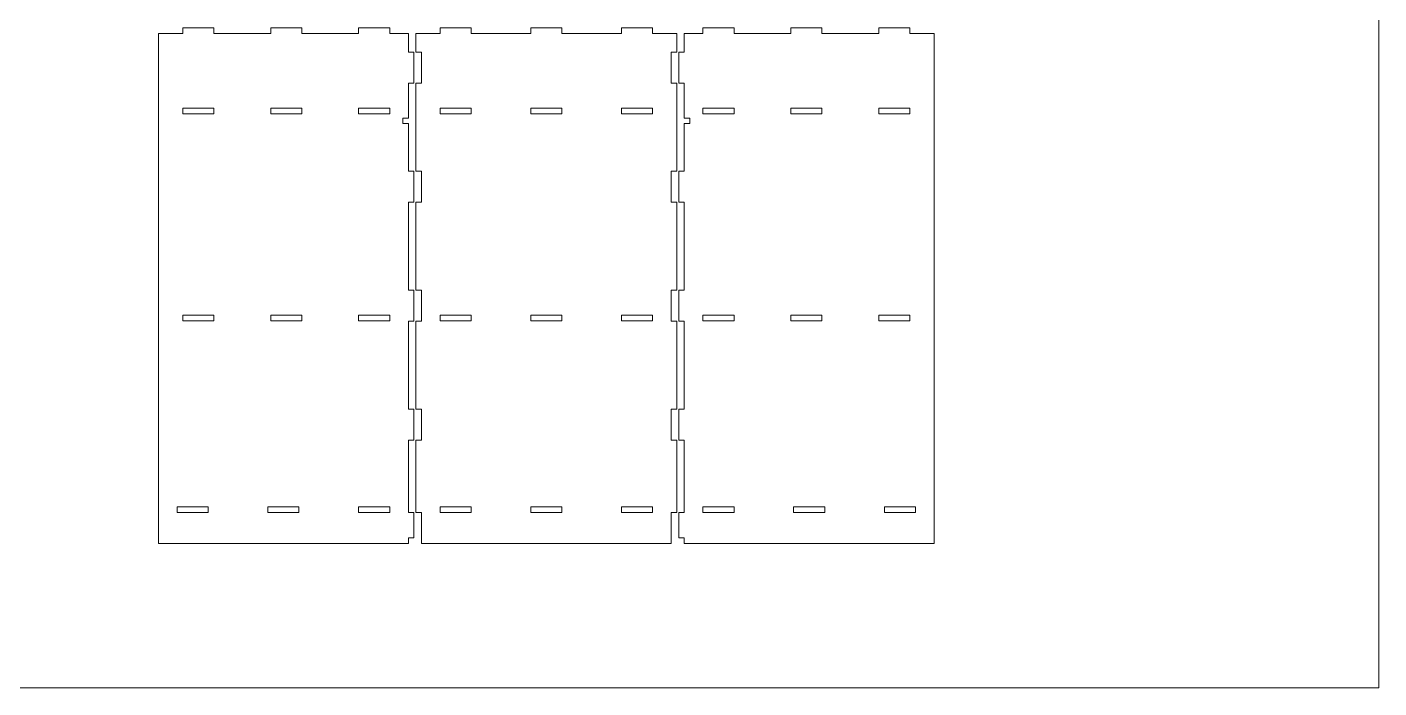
# Model space of a CAD drawing. Header units: millimetres. Extents: x -2300 to 2300, y -1145 to 1145.
# Drawn here: x 124 to 2300, y -1145 to -81 of the extents above; entities that cross this region are included whole.
import ezdxf

# ---------------------------------------------------------------- set-up
doc = ezdxf.new("R2010")
doc.units = ezdxf.units.MM
doc.header["$MEASUREMENT"] = 0
doc.layers.add('Layer 1', color=7, linetype='Continuous')

msp = doc.modelspace()

# ---------------------------------------------------------------- linework, layer by layer
at = {"layer": 'Layer 1', "color": 114, "lineweight": 18}
msp.add_lwpolyline([(-2299.5468, -1144.6932), (2299.5466, -1144.6932), (2299.5466, 1144.6934), (-2299.5468, 1144.6934), (-2299.5468, -1144.6932)], close=True, dxfattribs=at)
at = {"layer": 'Layer 1', "color": 250, "lineweight": 20}
for points, knots in [([(335.7199, -91.1329), (335.7199, -91.1329), (335.7199, -912.1329), (335.7199, -912.1329), (335.7199, -912.1329), (335.7199, -912.1329), (737.7199, -912.1329), (737.7199, -912.1329), (737.7199, -912.1329), (737.7199, -912.1329), (737.7199, -903.1329), (737.7199, -903.1329), (737.7199, -903.1329), (737.7199, -903.1329), (746.7199, -903.1329), (746.7199, -903.1329), (746.7199, -903.1329), (746.7199, -903.1329), (746.7199, -862.1329), (746.7199, -862.1329), (746.7199, -862.1329), (746.7199, -862.1329), (737.7199, -862.1329), (737.7199, -862.1329), (737.7199, -862.1329), (737.7199, -862.1329), (737.7199, -745.6329), (737.7199, -745.6329), (737.7199, -745.6329), (737.7199, -745.6329), (746.7199, -745.6329), (746.7199, -745.6329), (746.7199, -745.6329), (746.7199, -745.6329), (746.7199, -695.6329), (746.7199, -695.6329), (746.7199, -695.6329), (746.7199, -695.6329), (737.7199, -695.6329), (737.7199, -695.6329), (737.7199, -695.6329), (737.7199, -695.6329), (737.7199, -554.1329), (737.7199, -554.1329), (737.7199, -554.1329), (737.7199, -554.1329), (746.7199, -554.1329), (746.7199, -554.1329), (746.7199, -554.1329), (746.7199, -554.1329), (746.7199, -504.1329), (746.7199, -504.1329), (746.7199, -504.1329), (746.7199, -504.1329), (737.7199, -504.1329), (737.7199, -504.1329), (737.7199, -504.1329), (737.7199, -504.1329), (737.7199, -362.6329), (737.7199, -362.6329), (737.7199, -362.6329), (737.7199, -362.6329), (746.7199, -362.6329), (746.7199, -362.6329), (746.7199, -362.6329), (746.7199, -362.6329), (746.7199, -312.6329), (746.7199, -312.6329), (746.7199, -312.6329), (746.7199, -312.6329), (737.7199, -312.6329), (737.7199, -312.6329), (737.7199, -312.6329), (737.7199, -312.6329), (737.7199, -236.1329), (737.7199, -236.1329), (737.7199, -236.1329), (737.7199, -236.1329), (728.7199, -236.1329), (728.7199, -236.1329), (728.7199, -236.1329), (728.7199, -236.1329), (728.7199, -227.1329), (728.7199, -227.1329), (728.7199, -227.1329), (728.7199, -227.1329), (737.7199, -227.1329), (737.7199, -227.1329), (737.7199, -227.1329), (737.7199, -227.1329), (737.7199, -171.1329), (737.7199, -171.1329), (737.7199, -171.1329), (737.7199, -171.1329), (746.7199, -171.1329), (746.7199, -171.1329), (746.7199, -171.1329), (746.7199, -171.1329), (746.7199, -121.1329), (746.7199, -121.1329), (746.7199, -121.1329), (746.7199, -121.1329), (737.7199, -121.1329), (737.7199, -121.1329), (737.7199, -121.1329), (737.7199, -121.1329), (737.7199, -91.1329), (737.7199, -91.1329), (737.7199, -91.1329), (737.7199, -91.1329), (707.7199, -91.1329), (707.7199, -91.1329), (707.7199, -91.1329), (707.7199, -91.1329), (707.7199, -82.1329), (707.7199, -82.1329), (707.7199, -82.1329), (707.7199, -82.1329), (657.7199, -82.1329), (657.7199, -82.1329), (657.7199, -82.1329), (657.7199, -82.1329), (657.7199, -91.1329), (657.7199, -91.1329), (657.7199, -91.1329), (657.7199, -91.1329), (566.2199, -91.1329), (566.2199, -91.1329), (566.2199, -91.1329), (566.2199, -91.1329), (566.2199, -82.1329), (566.2199, -82.1329), (566.2199, -82.1329), (566.2199, -82.1329), (516.2199, -82.1329), (516.2199, -82.1329), (516.2199, -82.1329), (516.2199, -82.1329), (516.2199, -91.1329), (516.2199, -91.1329), (516.2199, -91.1329), (516.2199, -91.1329), (424.7199, -91.1329), (424.7199, -91.1329), (424.7199, -91.1329), (424.7199, -91.1329), (424.7199, -82.1329), (424.7199, -82.1329), (424.7199, -82.1329), (424.7199, -82.1329), (374.7199, -82.1329), (374.7199, -82.1329), (374.7199, -82.1329), (374.7199, -82.1329), (374.7199, -91.1329), (374.7199, -91.1329), (374.7199, -91.1329), (374.7199, -91.1329), (335.7199, -91.1329), (335.7199, -91.1329)], [0, 0, 0, 0, 0.024390244, 0.024390244, 0.024390244, 0.024390244, 0.048780488, 0.048780488, 0.048780488, 0.048780488, 0.073170732, 0.073170732, 0.073170732, 0.073170732, 0.097560976, 0.097560976, 0.097560976, 0.097560976, 0.12195122, 0.12195122, 0.12195122, 0.12195122, 0.146341463, 0.146341463, 0.146341463, 0.146341463, 0.170731707, 0.170731707, 0.170731707, 0.170731707, 0.195121951, 0.195121951, 0.195121951, 0.195121951, 0.219512195, 0.219512195, 0.219512195, 0.219512195, 0.243902439, 0.243902439, 0.243902439, 0.243902439, 0.268292683, 0.268292683, 0.268292683, 0.268292683, 0.292682927, 0.292682927, 0.292682927, 0.292682927, 0.317073171, 0.317073171, 0.317073171, 0.317073171, 0.341463415, 0.341463415, 0.341463415, 0.341463415, 0.365853659, 0.365853659, 0.365853659, 0.365853659, 0.390243902, 0.390243902, 0.390243902, 0.390243902, 0.414634146, 0.414634146, 0.414634146, 0.414634146, 0.43902439, 0.43902439, 0.43902439, 0.43902439, 0.463414634, 0.463414634, 0.463414634, 0.463414634, 0.487804878, 0.487804878, 0.487804878, 0.487804878, 0.512195122, 0.512195122, 0.512195122, 0.512195122, 0.536585366, 0.536585366, 0.536585366, 0.536585366, 0.56097561, 0.56097561, 0.56097561, 0.56097561, 0.585365854, 0.585365854, 0.585365854, 0.585365854, 0.609756098, 0.609756098, 0.609756098, 0.609756098, 0.634146341, 0.634146341, 0.634146341, 0.634146341, 0.658536585, 0.658536585, 0.658536585, 0.658536585, 0.682926829, 0.682926829, 0.682926829, 0.682926829, 0.707317073, 0.707317073, 0.707317073, 0.707317073, 0.731707317, 0.731707317, 0.731707317, 0.731707317, 0.756097561, 0.756097561, 0.756097561, 0.756097561, 0.780487805, 0.780487805, 0.780487805, 0.780487805, 0.804878049, 0.804878049, 0.804878049, 0.804878049, 0.829268293, 0.829268293, 0.829268293, 0.829268293, 0.853658537, 0.853658537, 0.853658537, 0.853658537, 0.87804878, 0.87804878, 0.87804878, 0.87804878, 0.902439024, 0.902439024, 0.902439024, 0.902439024, 0.926829268, 0.926829268, 0.926829268, 0.926829268, 0.951219512, 0.951219512, 0.951219512, 0.951219512, 1, 1, 1, 1]), ([(934.7199, -91.1329), (934.7199, -91.1329), (838.7199, -91.1329), (838.7199, -91.1329), (838.7199, -91.1329), (838.7199, -91.1329), (838.7199, -82.1329), (838.7199, -82.1329), (838.7199, -82.1329), (838.7199, -82.1329), (788.7199, -82.1329), (788.7199, -82.1329), (788.7199, -82.1329), (788.7199, -82.1329), (788.7199, -91.1329), (788.7199, -91.1329), (788.7199, -91.1329), (788.7199, -91.1329), (749.7199, -91.1329), (749.7199, -91.1329), (749.7199, -91.1329), (749.7199, -91.1329), (749.7199, -121.1329), (749.7199, -121.1329), (749.7199, -121.1329), (749.7199, -121.1329), (758.7199, -121.1329), (758.7199, -121.1329), (758.7199, -121.1329), (758.7199, -121.1329), (758.7199, -171.1329), (758.7199, -171.1329), (758.7199, -171.1329), (758.7199, -171.1329), (749.7199, -171.1329), (749.7199, -171.1329), (749.7199, -171.1329), (749.7199, -171.1329), (749.7199, -312.6329), (749.7199, -312.6329), (749.7199, -312.6329), (749.7199, -312.6329), (758.7199, -312.6329), (758.7199, -312.6329), (758.7199, -312.6329), (758.7199, -312.6329), (758.7199, -362.6329), (758.7199, -362.6329), (758.7199, -362.6329), (758.7199, -362.6329), (749.7199, -362.6329), (749.7199, -362.6329), (749.7199, -362.6329), (749.7199, -362.6329), (749.7199, -504.1329), (749.7199, -504.1329), (749.7199, -504.1329), (749.7199, -504.1329), (758.7199, -504.1329), (758.7199, -504.1329), (758.7199, -504.1329), (758.7199, -504.1329), (758.7199, -554.1329), (758.7199, -554.1329), (758.7199, -554.1329), (758.7199, -554.1329), (749.7199, -554.1329), (749.7199, -554.1329), (749.7199, -554.1329), (749.7199, -554.1329), (749.7199, -695.6329), (749.7199, -695.6329), (749.7199, -695.6329), (749.7199, -695.6329), (758.7199, -695.6329), (758.7199, -695.6329), (758.7199, -695.6329), (758.7199, -695.6329), (758.7199, -745.6329), (758.7199, -745.6329), (758.7199, -745.6329), (758.7199, -745.6329), (749.7199, -745.6329), (749.7199, -745.6329), (749.7199, -745.6329), (749.7199, -745.6329), (749.7199, -862.1329), (749.7199, -862.1329), (749.7199, -862.1329), (749.7199, -862.1329), (758.7199, -862.1329), (758.7199, -862.1329), (758.7199, -862.1329), (758.7199, -862.1329), (758.7199, -912.1329), (758.7199, -912.1329), (758.7199, -912.1329), (758.7199, -912.1329), (1160.7199, -912.1329), (1160.7199, -912.1329), (1160.7199, -912.1329), (1160.7199, -912.1329), (1160.7199, -862.1329), (1160.7199, -862.1329), (1160.7199, -862.1329), (1160.7199, -862.1329), (1169.7199, -862.1329), (1169.7199, -862.1329), (1169.7199, -862.1329), (1169.7199, -862.1329), (1169.7199, -745.6329), (1169.7199, -745.6329), (1169.7199, -745.6329), (1169.7199, -745.6329), (1160.7199, -745.6329), (1160.7199, -745.6329), (1160.7199, -745.6329), (1160.7199, -745.6329), (1160.7199, -695.6329), (1160.7199, -695.6329), (1160.7199, -695.6329), (1160.7199, -695.6329), (1169.7199, -695.6329), (1169.7199, -695.6329), (1169.7199, -695.6329), (1169.7199, -695.6329), (1169.7199, -554.1329), (1169.7199, -554.1329), (1169.7199, -554.1329), (1169.7199, -554.1329), (1160.7199, -554.1329), (1160.7199, -554.1329), (1160.7199, -554.1329), (1160.7199, -554.1329), (1160.7199, -504.1329), (1160.7199, -504.1329), (1160.7199, -504.1329), (1160.7199, -504.1329), (1169.7199, -504.1329), (1169.7199, -504.1329), (1169.7199, -504.1329), (1169.7199, -504.1329), (1169.7199, -362.6329), (1169.7199, -362.6329), (1169.7199, -362.6329), (1169.7199, -362.6329), (1160.7199, -362.6329), (1160.7199, -362.6329), (1160.7199, -362.6329), (1160.7199, -362.6329), (1160.7199, -312.6329), (1160.7199, -312.6329), (1160.7199, -312.6329), (1160.7199, -312.6329), (1169.7199, -312.6329), (1169.7199, -312.6329), (1169.7199, -312.6329), (1169.7199, -312.6329), (1169.7199, -171.1329), (1169.7199, -171.1329), (1169.7199, -171.1329), (1169.7199, -171.1329), (1160.7199, -171.1329), (1160.7199, -171.1329), (1160.7199, -171.1329), (1160.7199, -171.1329), (1160.7199, -121.1329), (1160.7199, -121.1329), (1160.7199, -121.1329), (1160.7199, -121.1329), (1169.7199, -121.1329), (1169.7199, -121.1329), (1169.7199, -121.1329), (1169.7199, -121.1329), (1169.7199, -91.1329), (1169.7199, -91.1329), (1169.7199, -91.1329), (1169.7199, -91.1329), (1130.7199, -91.1329), (1130.7199, -91.1329), (1130.7199, -91.1329), (1130.7199, -91.1329), (1130.7199, -82.1329), (1130.7199, -82.1329), (1130.7199, -82.1329), (1130.7199, -82.1329), (1080.7199, -82.1329), (1080.7199, -82.1329), (1080.7199, -82.1329), (1080.7199, -82.1329), (1080.7199, -91.1329), (1080.7199, -91.1329), (1080.7199, -91.1329), (1080.7199, -91.1329), (984.7199, -91.1329), (984.7199, -91.1329), (984.7199, -91.1329), (984.7199, -91.1329), (984.7199, -82.1329), (984.7199, -82.1329), (984.7199, -82.1329), (984.7199, -82.1329), (934.7199, -82.1329), (934.7199, -82.1329), (934.7199, -82.1329), (934.7199, -82.1329), (934.7199, -91.1329), (934.7199, -91.1329)], [0, 0, 0, 0, 0.018867925, 0.018867925, 0.018867925, 0.018867925, 0.037735849, 0.037735849, 0.037735849, 0.037735849, 0.056603774, 0.056603774, 0.056603774, 0.056603774, 0.075471698, 0.075471698, 0.075471698, 0.075471698, 0.094339623, 0.094339623, 0.094339623, 0.094339623, 0.113207547, 0.113207547, 0.113207547, 0.113207547, 0.132075472, 0.132075472, 0.132075472, 0.132075472, 0.150943396, 0.150943396, 0.150943396, 0.150943396, 0.169811321, 0.169811321, 0.169811321, 0.169811321, 0.188679245, 0.188679245, 0.188679245, 0.188679245, 0.20754717, 0.20754717, 0.20754717, 0.20754717, 0.226415094, 0.226415094, 0.226415094, 0.226415094, 0.245283019, 0.245283019, 0.245283019, 0.245283019, 0.264150943, 0.264150943, 0.264150943, 0.264150943, 0.283018868, 0.283018868, 0.283018868, 0.283018868, 0.301886792, 0.301886792, 0.301886792, 0.301886792, 0.320754717, 0.320754717, 0.320754717, 0.320754717, 0.339622642, 0.339622642, 0.339622642, 0.339622642, 0.358490566, 0.358490566, 0.358490566, 0.358490566, 0.377358491, 0.377358491, 0.377358491, 0.377358491, 0.396226415, 0.396226415, 0.396226415, 0.396226415, 0.41509434, 0.41509434, 0.41509434, 0.41509434, 0.433962264, 0.433962264, 0.433962264, 0.433962264, 0.452830189, 0.452830189, 0.452830189, 0.452830189, 0.471698113, 0.471698113, 0.471698113, 0.471698113, 0.490566038, 0.490566038, 0.490566038, 0.490566038, 0.509433962, 0.509433962, 0.509433962, 0.509433962, 0.528301887, 0.528301887, 0.528301887, 0.528301887, 0.547169811, 0.547169811, 0.547169811, 0.547169811, 0.566037736, 0.566037736, 0.566037736, 0.566037736, 0.58490566, 0.58490566, 0.58490566, 0.58490566, 0.603773585, 0.603773585, 0.603773585, 0.603773585, 0.622641509, 0.622641509, 0.622641509, 0.622641509, 0.641509434, 0.641509434, 0.641509434, 0.641509434, 0.660377358, 0.660377358, 0.660377358, 0.660377358, 0.679245283, 0.679245283, 0.679245283, 0.679245283, 0.698113208, 0.698113208, 0.698113208, 0.698113208, 0.716981132, 0.716981132, 0.716981132, 0.716981132, 0.735849057, 0.735849057, 0.735849057, 0.735849057, 0.754716981, 0.754716981, 0.754716981, 0.754716981, 0.773584906, 0.773584906, 0.773584906, 0.773584906, 0.79245283, 0.79245283, 0.79245283, 0.79245283, 0.811320755, 0.811320755, 0.811320755, 0.811320755, 0.830188679, 0.830188679, 0.830188679, 0.830188679, 0.849056604, 0.849056604, 0.849056604, 0.849056604, 0.867924528, 0.867924528, 0.867924528, 0.867924528, 0.886792453, 0.886792453, 0.886792453, 0.886792453, 0.905660377, 0.905660377, 0.905660377, 0.905660377, 0.924528302, 0.924528302, 0.924528302, 0.924528302, 0.943396226, 0.943396226, 0.943396226, 0.943396226, 0.962264151, 0.962264151, 0.962264151, 0.962264151, 1, 1, 1, 1]), ([(1181.7199, -236.1329), (1181.7199, -236.1329), (1181.7199, -312.6329), (1181.7199, -312.6329), (1181.7199, -312.6329), (1181.7199, -312.6329), (1172.7199, -312.6329), (1172.7199, -312.6329), (1172.7199, -312.6329), (1172.7199, -312.6329), (1172.7199, -362.6329), (1172.7199, -362.6329), (1172.7199, -362.6329), (1172.7199, -362.6329), (1181.7199, -362.6329), (1181.7199, -362.6329), (1181.7199, -362.6329), (1181.7199, -362.6329), (1181.7199, -504.1329), (1181.7199, -504.1329), (1181.7199, -504.1329), (1181.7199, -504.1329), (1172.7199, -504.1329), (1172.7199, -504.1329), (1172.7199, -504.1329), (1172.7199, -504.1329), (1172.7199, -554.1329), (1172.7199, -554.1329), (1172.7199, -554.1329), (1172.7199, -554.1329), (1181.7199, -554.1329), (1181.7199, -554.1329), (1181.7199, -554.1329), (1181.7199, -554.1329), (1181.7199, -695.6329), (1181.7199, -695.6329), (1181.7199, -695.6329), (1181.7199, -695.6329), (1172.7199, -695.6329), (1172.7199, -695.6329), (1172.7199, -695.6329), (1172.7199, -695.6329), (1172.7199, -745.6329), (1172.7199, -745.6329), (1172.7199, -745.6329), (1172.7199, -745.6329), (1181.7199, -745.6329), (1181.7199, -745.6329), (1181.7199, -745.6329), (1181.7199, -745.6329), (1181.7199, -862.1329), (1181.7199, -862.1329), (1181.7199, -862.1329), (1181.7199, -862.1329), (1172.7199, -862.1329), (1172.7199, -862.1329), (1172.7199, -862.1329), (1172.7199, -862.1329), (1172.7199, -903.1329), (1172.7199, -903.1329), (1172.7199, -903.1329), (1172.7199, -903.1329), (1181.7199, -903.1329), (1181.7199, -903.1329), (1181.7199, -903.1329), (1181.7199, -903.1329), (1181.7199, -912.1329), (1181.7199, -912.1329), (1181.7199, -912.1329), (1181.7199, -912.1329), (1583.7199, -912.1329), (1583.7199, -912.1329), (1583.7199, -912.1329), (1583.7199, -912.1329), (1583.7199, -91.1329), (1583.7199, -91.1329), (1583.7199, -91.1329), (1583.7199, -91.1329), (1544.7199, -91.1329), (1544.7199, -91.1329), (1544.7199, -91.1329), (1544.7199, -91.1329), (1544.7199, -82.1329), (1544.7199, -82.1329), (1544.7199, -82.1329), (1544.7199, -82.1329), (1494.7199, -82.1329), (1494.7199, -82.1329), (1494.7199, -82.1329), (1494.7199, -82.1329), (1494.7199, -91.1329), (1494.7199, -91.1329), (1494.7199, -91.1329), (1494.7199, -91.1329), (1403.2199, -91.1329), (1403.2199, -91.1329), (1403.2199, -91.1329), (1403.2199, -91.1329), (1403.2199, -82.1329), (1403.2199, -82.1329), (1403.2199, -82.1329), (1403.2199, -82.1329), (1353.2199, -82.1329), (1353.2199, -82.1329), (1353.2199, -82.1329), (1353.2199, -82.1329), (1353.2199, -91.1329), (1353.2199, -91.1329), (1353.2199, -91.1329), (1353.2199, -91.1329), (1261.7199, -91.1329), (1261.7199, -91.1329), (1261.7199, -91.1329), (1261.7199, -91.1329), (1261.7199, -82.1329), (1261.7199, -82.1329), (1261.7199, -82.1329), (1261.7199, -82.1329), (1211.7199, -82.1329), (1211.7199, -82.1329), (1211.7199, -82.1329), (1211.7199, -82.1329), (1211.7199, -91.1329), (1211.7199, -91.1329), (1211.7199, -91.1329), (1211.7199, -91.1329), (1181.7199, -91.1329), (1181.7199, -91.1329), (1181.7199, -91.1329), (1181.7199, -91.1329), (1181.7199, -121.1329), (1181.7199, -121.1329), (1181.7199, -121.1329), (1181.7199, -121.1329), (1172.7199, -121.1329), (1172.7199, -121.1329), (1172.7199, -121.1329), (1172.7199, -121.1329), (1172.7199, -171.1329), (1172.7199, -171.1329), (1172.7199, -171.1329), (1172.7199, -171.1329), (1181.7199, -171.1329), (1181.7199, -171.1329), (1181.7199, -171.1329), (1181.7199, -171.1329), (1181.7199, -227.1329), (1181.7199, -227.1329), (1181.7199, -227.1329), (1181.7199, -227.1329), (1190.7199, -227.1329), (1190.7199, -227.1329), (1190.7199, -227.1329), (1190.7199, -227.1329), (1190.7199, -236.1329), (1190.7199, -236.1329), (1190.7199, -236.1329), (1190.7199, -236.1329), (1181.7199, -236.1329), (1181.7199, -236.1329)], [0, 0, 0, 0, 0.024390244, 0.024390244, 0.024390244, 0.024390244, 0.048780488, 0.048780488, 0.048780488, 0.048780488, 0.073170732, 0.073170732, 0.073170732, 0.073170732, 0.097560976, 0.097560976, 0.097560976, 0.097560976, 0.12195122, 0.12195122, 0.12195122, 0.12195122, 0.146341463, 0.146341463, 0.146341463, 0.146341463, 0.170731707, 0.170731707, 0.170731707, 0.170731707, 0.195121951, 0.195121951, 0.195121951, 0.195121951, 0.219512195, 0.219512195, 0.219512195, 0.219512195, 0.243902439, 0.243902439, 0.243902439, 0.243902439, 0.268292683, 0.268292683, 0.268292683, 0.268292683, 0.292682927, 0.292682927, 0.292682927, 0.292682927, 0.317073171, 0.317073171, 0.317073171, 0.317073171, 0.341463415, 0.341463415, 0.341463415, 0.341463415, 0.365853659, 0.365853659, 0.365853659, 0.365853659, 0.390243902, 0.390243902, 0.390243902, 0.390243902, 0.414634146, 0.414634146, 0.414634146, 0.414634146, 0.43902439, 0.43902439, 0.43902439, 0.43902439, 0.463414634, 0.463414634, 0.463414634, 0.463414634, 0.487804878, 0.487804878, 0.487804878, 0.487804878, 0.512195122, 0.512195122, 0.512195122, 0.512195122, 0.536585366, 0.536585366, 0.536585366, 0.536585366, 0.56097561, 0.56097561, 0.56097561, 0.56097561, 0.585365854, 0.585365854, 0.585365854, 0.585365854, 0.609756098, 0.609756098, 0.609756098, 0.609756098, 0.634146341, 0.634146341, 0.634146341, 0.634146341, 0.658536585, 0.658536585, 0.658536585, 0.658536585, 0.682926829, 0.682926829, 0.682926829, 0.682926829, 0.707317073, 0.707317073, 0.707317073, 0.707317073, 0.731707317, 0.731707317, 0.731707317, 0.731707317, 0.756097561, 0.756097561, 0.756097561, 0.756097561, 0.780487805, 0.780487805, 0.780487805, 0.780487805, 0.804878049, 0.804878049, 0.804878049, 0.804878049, 0.829268293, 0.829268293, 0.829268293, 0.829268293, 0.853658537, 0.853658537, 0.853658537, 0.853658537, 0.87804878, 0.87804878, 0.87804878, 0.87804878, 0.902439024, 0.902439024, 0.902439024, 0.902439024, 0.926829268, 0.926829268, 0.926829268, 0.926829268, 0.951219512, 0.951219512, 0.951219512, 0.951219512, 1, 1, 1, 1]), ([(424.7199, -220.1329), (424.7199, -220.1329), (374.7199, -220.1329), (374.7199, -220.1329), (374.7199, -220.1329), (374.7199, -220.1329), (374.7199, -211.1329), (374.7199, -211.1329), (374.7199, -211.1329), (374.7199, -211.1329), (424.7199, -211.1329), (424.7199, -211.1329), (424.7199, -211.1329), (424.7199, -211.1329), (424.7199, -220.1329), (424.7199, -220.1329)], [0, 0, 0, 0, 0.2, 0.2, 0.2, 0.2, 0.4, 0.4, 0.4, 0.4, 0.6, 0.6, 0.6, 0.6, 1, 1, 1, 1]), ([(566.2199, -220.1329), (566.2199, -220.1329), (516.2199, -220.1329), (516.2199, -220.1329), (516.2199, -220.1329), (516.2199, -220.1329), (516.2199, -211.1329), (516.2199, -211.1329), (516.2199, -211.1329), (516.2199, -211.1329), (566.2199, -211.1329), (566.2199, -211.1329), (566.2199, -211.1329), (566.2199, -211.1329), (566.2199, -220.1329), (566.2199, -220.1329)], [0, 0, 0, 0, 0.2, 0.2, 0.2, 0.2, 0.4, 0.4, 0.4, 0.4, 0.6, 0.6, 0.6, 0.6, 1, 1, 1, 1]), ([(707.7199, -220.1329), (707.7199, -220.1329), (657.7199, -220.1329), (657.7199, -220.1329), (657.7199, -220.1329), (657.7199, -220.1329), (657.7199, -211.1329), (657.7199, -211.1329), (657.7199, -211.1329), (657.7199, -211.1329), (707.7199, -211.1329), (707.7199, -211.1329), (707.7199, -211.1329), (707.7199, -211.1329), (707.7199, -220.1329), (707.7199, -220.1329)], [0, 0, 0, 0, 0.2, 0.2, 0.2, 0.2, 0.4, 0.4, 0.4, 0.4, 0.6, 0.6, 0.6, 0.6, 1, 1, 1, 1]), ([(838.7199, -211.1329), (838.7199, -211.1329), (838.7199, -220.1329), (838.7199, -220.1329), (838.7199, -220.1329), (838.7199, -220.1329), (788.7199, -220.1329), (788.7199, -220.1329), (788.7199, -220.1329), (788.7199, -220.1329), (788.7199, -211.1329), (788.7199, -211.1329), (788.7199, -211.1329), (788.7199, -211.1329), (838.7199, -211.1329), (838.7199, -211.1329)], [0, 0, 0, 0, 0.2, 0.2, 0.2, 0.2, 0.4, 0.4, 0.4, 0.4, 0.6, 0.6, 0.6, 0.6, 1, 1, 1, 1]), ([(934.7199, -220.1329), (934.7199, -220.1329), (934.7199, -211.1329), (934.7199, -211.1329), (934.7199, -211.1329), (934.7199, -211.1329), (984.7199, -211.1329), (984.7199, -211.1329), (984.7199, -211.1329), (984.7199, -211.1329), (984.7199, -220.1329), (984.7199, -220.1329), (984.7199, -220.1329), (984.7199, -220.1329), (934.7199, -220.1329), (934.7199, -220.1329)], [0, 0, 0, 0, 0.2, 0.2, 0.2, 0.2, 0.4, 0.4, 0.4, 0.4, 0.6, 0.6, 0.6, 0.6, 1, 1, 1, 1]), ([(1130.7199, -220.1329), (1130.7199, -220.1329), (1080.7199, -220.1329), (1080.7199, -220.1329), (1080.7199, -220.1329), (1080.7199, -220.1329), (1080.7199, -211.1329), (1080.7199, -211.1329), (1080.7199, -211.1329), (1080.7199, -211.1329), (1130.7199, -211.1329), (1130.7199, -211.1329), (1130.7199, -211.1329), (1130.7199, -211.1329), (1130.7199, -220.1329), (1130.7199, -220.1329)], [0, 0, 0, 0, 0.2, 0.2, 0.2, 0.2, 0.4, 0.4, 0.4, 0.4, 0.6, 0.6, 0.6, 0.6, 1, 1, 1, 1]), ([(1261.7199, -220.1329), (1261.7199, -220.1329), (1211.7199, -220.1329), (1211.7199, -220.1329), (1211.7199, -220.1329), (1211.7199, -220.1329), (1211.7199, -211.1329), (1211.7199, -211.1329), (1211.7199, -211.1329), (1211.7199, -211.1329), (1261.7199, -211.1329), (1261.7199, -211.1329), (1261.7199, -211.1329), (1261.7199, -211.1329), (1261.7199, -220.1329), (1261.7199, -220.1329)], [0, 0, 0, 0, 0.2, 0.2, 0.2, 0.2, 0.4, 0.4, 0.4, 0.4, 0.6, 0.6, 0.6, 0.6, 1, 1, 1, 1]), ([(1403.2199, -220.1329), (1403.2199, -220.1329), (1353.2199, -220.1329), (1353.2199, -220.1329), (1353.2199, -220.1329), (1353.2199, -220.1329), (1353.2199, -211.1329), (1353.2199, -211.1329), (1353.2199, -211.1329), (1353.2199, -211.1329), (1403.2199, -211.1329), (1403.2199, -211.1329), (1403.2199, -211.1329), (1403.2199, -211.1329), (1403.2199, -220.1329), (1403.2199, -220.1329)], [0, 0, 0, 0, 0.2, 0.2, 0.2, 0.2, 0.4, 0.4, 0.4, 0.4, 0.6, 0.6, 0.6, 0.6, 1, 1, 1, 1]), ([(1544.7199, -220.1329), (1544.7199, -220.1329), (1494.7199, -220.1329), (1494.7199, -220.1329), (1494.7199, -220.1329), (1494.7199, -220.1329), (1494.7199, -211.1329), (1494.7199, -211.1329), (1494.7199, -211.1329), (1494.7199, -211.1329), (1544.7199, -211.1329), (1544.7199, -211.1329), (1544.7199, -211.1329), (1544.7199, -211.1329), (1544.7199, -220.1329), (1544.7199, -220.1329)], [0, 0, 0, 0, 0.2, 0.2, 0.2, 0.2, 0.4, 0.4, 0.4, 0.4, 0.6, 0.6, 0.6, 0.6, 1, 1, 1, 1]), ([(374.7199, -544.6329), (374.7199, -544.6329), (424.7199, -544.6329), (424.7199, -544.6329), (424.7199, -544.6329), (424.7199, -544.6329), (424.7199, -553.6329), (424.7199, -553.6329), (424.7199, -553.6329), (424.7199, -553.6329), (374.7199, -553.6329), (374.7199, -553.6329), (374.7199, -553.6329), (374.7199, -553.6329), (374.7199, -544.6329), (374.7199, -544.6329)], [0, 0, 0, 0, 0.2, 0.2, 0.2, 0.2, 0.4, 0.4, 0.4, 0.4, 0.6, 0.6, 0.6, 0.6, 1, 1, 1, 1]), ([(516.2199, -544.6329), (516.2199, -544.6329), (566.2199, -544.6329), (566.2199, -544.6329), (566.2199, -544.6329), (566.2199, -544.6329), (566.2199, -553.6329), (566.2199, -553.6329), (566.2199, -553.6329), (566.2199, -553.6329), (516.2199, -553.6329), (516.2199, -553.6329), (516.2199, -553.6329), (516.2199, -553.6329), (516.2199, -544.6329), (516.2199, -544.6329)], [0, 0, 0, 0, 0.2, 0.2, 0.2, 0.2, 0.4, 0.4, 0.4, 0.4, 0.6, 0.6, 0.6, 0.6, 1, 1, 1, 1]), ([(657.7199, -544.6329), (657.7199, -544.6329), (707.7199, -544.6329), (707.7199, -544.6329), (707.7199, -544.6329), (707.7199, -544.6329), (707.7199, -553.6329), (707.7199, -553.6329), (707.7199, -553.6329), (707.7199, -553.6329), (657.7199, -553.6329), (657.7199, -553.6329), (657.7199, -553.6329), (657.7199, -553.6329), (657.7199, -544.6329), (657.7199, -544.6329)], [0, 0, 0, 0, 0.2, 0.2, 0.2, 0.2, 0.4, 0.4, 0.4, 0.4, 0.6, 0.6, 0.6, 0.6, 1, 1, 1, 1]), ([(838.7199, -544.6329), (838.7199, -544.6329), (838.7199, -553.6329), (838.7199, -553.6329), (838.7199, -553.6329), (838.7199, -553.6329), (788.7199, -553.6329), (788.7199, -553.6329), (788.7199, -553.6329), (788.7199, -553.6329), (788.7199, -544.6329), (788.7199, -544.6329), (788.7199, -544.6329), (788.7199, -544.6329), (838.7199, -544.6329), (838.7199, -544.6329)], [0, 0, 0, 0, 0.2, 0.2, 0.2, 0.2, 0.4, 0.4, 0.4, 0.4, 0.6, 0.6, 0.6, 0.6, 1, 1, 1, 1]), ([(934.7199, -553.6329), (934.7199, -553.6329), (934.7199, -544.6329), (934.7199, -544.6329), (934.7199, -544.6329), (934.7199, -544.6329), (984.7199, -544.6329), (984.7199, -544.6329), (984.7199, -544.6329), (984.7199, -544.6329), (984.7199, -553.6329), (984.7199, -553.6329), (984.7199, -553.6329), (984.7199, -553.6329), (934.7199, -553.6329), (934.7199, -553.6329)], [0, 0, 0, 0, 0.2, 0.2, 0.2, 0.2, 0.4, 0.4, 0.4, 0.4, 0.6, 0.6, 0.6, 0.6, 1, 1, 1, 1]), ([(1080.7199, -544.6329), (1080.7199, -544.6329), (1130.7199, -544.6329), (1130.7199, -544.6329), (1130.7199, -544.6329), (1130.7199, -544.6329), (1130.7199, -553.6329), (1130.7199, -553.6329), (1130.7199, -553.6329), (1130.7199, -553.6329), (1080.7199, -553.6329), (1080.7199, -553.6329), (1080.7199, -553.6329), (1080.7199, -553.6329), (1080.7199, -544.6329), (1080.7199, -544.6329)], [0, 0, 0, 0, 0.2, 0.2, 0.2, 0.2, 0.4, 0.4, 0.4, 0.4, 0.6, 0.6, 0.6, 0.6, 1, 1, 1, 1]), ([(1211.7199, -544.6329), (1211.7199, -544.6329), (1261.7199, -544.6329), (1261.7199, -544.6329), (1261.7199, -544.6329), (1261.7199, -544.6329), (1261.7199, -553.6329), (1261.7199, -553.6329), (1261.7199, -553.6329), (1261.7199, -553.6329), (1211.7199, -553.6329), (1211.7199, -553.6329), (1211.7199, -553.6329), (1211.7199, -553.6329), (1211.7199, -544.6329), (1211.7199, -544.6329)], [0, 0, 0, 0, 0.2, 0.2, 0.2, 0.2, 0.4, 0.4, 0.4, 0.4, 0.6, 0.6, 0.6, 0.6, 1, 1, 1, 1]), ([(1353.2199, -544.6329), (1353.2199, -544.6329), (1403.2199, -544.6329), (1403.2199, -544.6329), (1403.2199, -544.6329), (1403.2199, -544.6329), (1403.2199, -553.6329), (1403.2199, -553.6329), (1403.2199, -553.6329), (1403.2199, -553.6329), (1353.2199, -553.6329), (1353.2199, -553.6329), (1353.2199, -553.6329), (1353.2199, -553.6329), (1353.2199, -544.6329), (1353.2199, -544.6329)], [0, 0, 0, 0, 0.2, 0.2, 0.2, 0.2, 0.4, 0.4, 0.4, 0.4, 0.6, 0.6, 0.6, 0.6, 1, 1, 1, 1]), ([(1494.7199, -544.6329), (1494.7199, -544.6329), (1544.7199, -544.6329), (1544.7199, -544.6329), (1544.7199, -544.6329), (1544.7199, -544.6329), (1544.7199, -553.6329), (1544.7199, -553.6329), (1544.7199, -553.6329), (1544.7199, -553.6329), (1494.7199, -553.6329), (1494.7199, -553.6329), (1494.7199, -553.6329), (1494.7199, -553.6329), (1494.7199, -544.6329), (1494.7199, -544.6329)], [0, 0, 0, 0, 0.2, 0.2, 0.2, 0.2, 0.4, 0.4, 0.4, 0.4, 0.6, 0.6, 0.6, 0.6, 1, 1, 1, 1]), ([(365.7199, -853.1329), (365.7199, -853.1329), (415.7199, -853.1329), (415.7199, -853.1329), (415.7199, -853.1329), (415.7199, -853.1329), (415.7199, -862.1329), (415.7199, -862.1329), (415.7199, -862.1329), (415.7199, -862.1329), (365.7199, -862.1329), (365.7199, -862.1329), (365.7199, -862.1329), (365.7199, -862.1329), (365.7199, -853.1329), (365.7199, -853.1329)], [0, 0, 0, 0, 0.2, 0.2, 0.2, 0.2, 0.4, 0.4, 0.4, 0.4, 0.6, 0.6, 0.6, 0.6, 1, 1, 1, 1]), ([(511.7199, -853.1329), (511.7199, -853.1329), (561.7199, -853.1329), (561.7199, -853.1329), (561.7199, -853.1329), (561.7199, -853.1329), (561.7199, -862.1329), (561.7199, -862.1329), (561.7199, -862.1329), (561.7199, -862.1329), (511.7199, -862.1329), (511.7199, -862.1329), (511.7199, -862.1329), (511.7199, -862.1329), (511.7199, -853.1329), (511.7199, -853.1329)], [0, 0, 0, 0, 0.2, 0.2, 0.2, 0.2, 0.4, 0.4, 0.4, 0.4, 0.6, 0.6, 0.6, 0.6, 1, 1, 1, 1]), ([(657.7199, -853.1329), (657.7199, -853.1329), (707.7199, -853.1329), (707.7199, -853.1329), (707.7199, -853.1329), (707.7199, -853.1329), (707.7199, -862.1329), (707.7199, -862.1329), (707.7199, -862.1329), (707.7199, -862.1329), (657.7199, -862.1329), (657.7199, -862.1329), (657.7199, -862.1329), (657.7199, -862.1329), (657.7199, -853.1329), (657.7199, -853.1329)], [0, 0, 0, 0, 0.2, 0.2, 0.2, 0.2, 0.4, 0.4, 0.4, 0.4, 0.6, 0.6, 0.6, 0.6, 1, 1, 1, 1]), ([(838.7199, -853.1329), (838.7199, -853.1329), (838.7199, -862.1329), (838.7199, -862.1329), (838.7199, -862.1329), (838.7199, -862.1329), (788.7199, -862.1329), (788.7199, -862.1329), (788.7199, -862.1329), (788.7199, -862.1329), (788.7199, -853.1329), (788.7199, -853.1329), (788.7199, -853.1329), (788.7199, -853.1329), (838.7199, -853.1329), (838.7199, -853.1329)], [0, 0, 0, 0, 0.2, 0.2, 0.2, 0.2, 0.4, 0.4, 0.4, 0.4, 0.6, 0.6, 0.6, 0.6, 1, 1, 1, 1]), ([(934.7199, -853.1329), (934.7199, -853.1329), (984.7199, -853.1329), (984.7199, -853.1329), (984.7199, -853.1329), (984.7199, -853.1329), (984.7199, -862.1329), (984.7199, -862.1329), (984.7199, -862.1329), (984.7199, -862.1329), (934.7199, -862.1329), (934.7199, -862.1329), (934.7199, -862.1329), (934.7199, -862.1329), (934.7199, -853.1329), (934.7199, -853.1329)], [0, 0, 0, 0, 0.2, 0.2, 0.2, 0.2, 0.4, 0.4, 0.4, 0.4, 0.6, 0.6, 0.6, 0.6, 1, 1, 1, 1]), ([(1080.7199, -853.1329), (1080.7199, -853.1329), (1130.7199, -853.1329), (1130.7199, -853.1329), (1130.7199, -853.1329), (1130.7199, -853.1329), (1130.7199, -862.1329), (1130.7199, -862.1329), (1130.7199, -862.1329), (1130.7199, -862.1329), (1080.7199, -862.1329), (1080.7199, -862.1329), (1080.7199, -862.1329), (1080.7199, -862.1329), (1080.7199, -853.1329), (1080.7199, -853.1329)], [0, 0, 0, 0, 0.2, 0.2, 0.2, 0.2, 0.4, 0.4, 0.4, 0.4, 0.6, 0.6, 0.6, 0.6, 1, 1, 1, 1]), ([(1211.7199, -853.1329), (1211.7199, -853.1329), (1261.7199, -853.1329), (1261.7199, -853.1329), (1261.7199, -853.1329), (1261.7199, -853.1329), (1261.7199, -862.1329), (1261.7199, -862.1329), (1261.7199, -862.1329), (1261.7199, -862.1329), (1211.7199, -862.1329), (1211.7199, -862.1329), (1211.7199, -862.1329), (1211.7199, -862.1329), (1211.7199, -853.1329), (1211.7199, -853.1329)], [0, 0, 0, 0, 0.2, 0.2, 0.2, 0.2, 0.4, 0.4, 0.4, 0.4, 0.6, 0.6, 0.6, 0.6, 1, 1, 1, 1]), ([(1357.7199, -853.1329), (1357.7199, -853.1329), (1407.7199, -853.1329), (1407.7199, -853.1329), (1407.7199, -853.1329), (1407.7199, -853.1329), (1407.7199, -862.1329), (1407.7199, -862.1329), (1407.7199, -862.1329), (1407.7199, -862.1329), (1357.7199, -862.1329), (1357.7199, -862.1329), (1357.7199, -862.1329), (1357.7199, -862.1329), (1357.7199, -853.1329), (1357.7199, -853.1329)], [0, 0, 0, 0, 0.2, 0.2, 0.2, 0.2, 0.4, 0.4, 0.4, 0.4, 0.6, 0.6, 0.6, 0.6, 1, 1, 1, 1]), ([(1503.7199, -853.1329), (1503.7199, -853.1329), (1553.7199, -853.1329), (1553.7199, -853.1329), (1553.7199, -853.1329), (1553.7199, -853.1329), (1553.7199, -862.1329), (1553.7199, -862.1329), (1553.7199, -862.1329), (1553.7199, -862.1329), (1503.7199, -862.1329), (1503.7199, -862.1329), (1503.7199, -862.1329), (1503.7199, -862.1329), (1503.7199, -853.1329), (1503.7199, -853.1329)], [0, 0, 0, 0, 0.2, 0.2, 0.2, 0.2, 0.4, 0.4, 0.4, 0.4, 0.6, 0.6, 0.6, 0.6, 1, 1, 1, 1])]:
    msp.add_open_spline(points, degree=3, knots=knots, dxfattribs=at)

doc.saveas('drawing.dxf')
